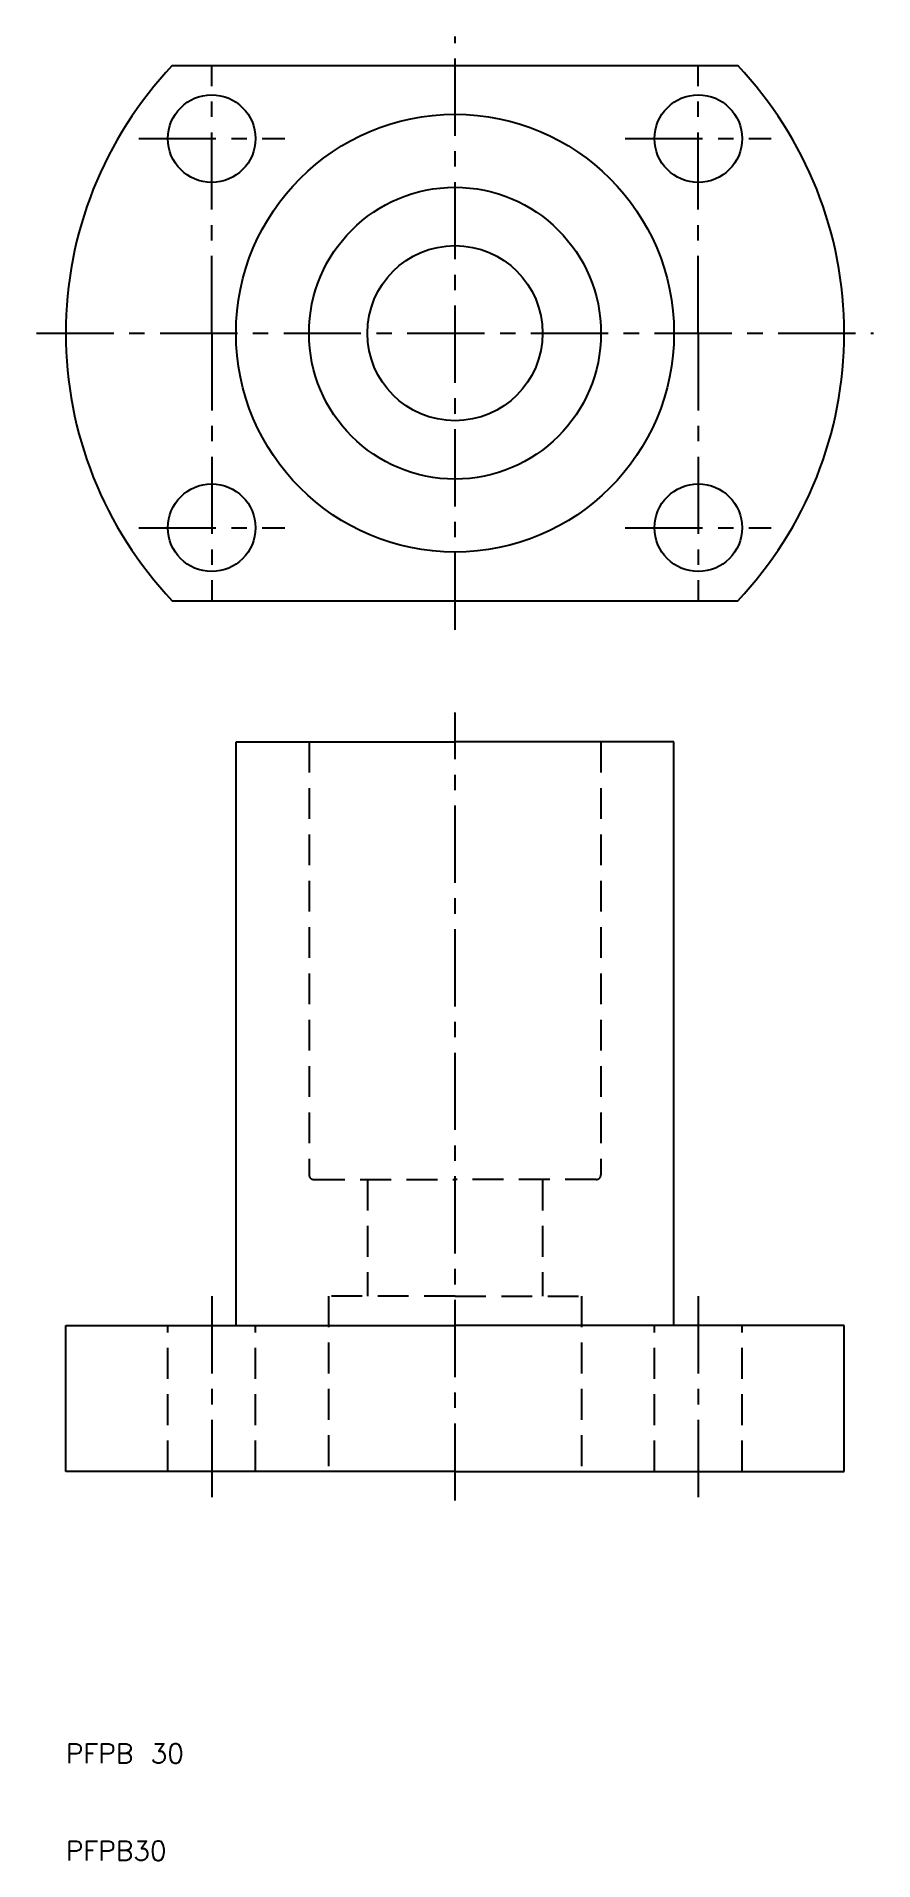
# Model space of a CAD drawing. Extents: x 7 to 93, y 10 to 198.
import ezdxf

# ---------------------------------------------------------------- set-up
doc = ezdxf.new("R2010")
doc.units = 0
doc.header["$LTSCALE"] = 0.25
doc.linetypes.add('CENTER', pattern=[50.8, 31.75, -6.35, 6.35, -6.35])
doc.linetypes.add('DASHED', pattern=[19.05, 12.7, -6.35])
doc.layers.get('0').update_dxf_attribs({"linetype": 'CONTINUOUS'})
doc.layers.add('CENTER', color=1, linetype='CENTER')
doc.styles.get("Standard").update_dxf_attribs({"font": 'txt.shx', "bigfont": 'extfont.shx'})

msp = doc.modelspace()

# ---------------------------------------------------------------- linework, layer by layer
for p, q in [((20.95, 194.5), (79.05, 194.5)), ((20.95, 139.5), (79.05, 139.5)), ((27.5, 65), (27.5, 125)), ((27.5, 125), (50, 125)), ((72.5, 125), (50, 125)), ((72.5, 65), (72.5, 125)), ((10, 50), (10, 65)), ((10, 65), (27.5, 65)), ((27.5, 65), (50, 65)), ((72.5, 65), (50, 65)), ((90, 65), (72.5, 65)), ((90, 50), (90, 65)), ((50, 50), (10, 50)), ((50, 50), (90, 50))]:
    msp.add_line(p, q)
at = {"color": 3, "linetype": 'DASHED'}
for p, q in [((35, 125), (35, 80.5)), ((65, 125), (65, 80.5)), ((35.5, 80), (50, 80)), ((41, 80), (41, 68)), ((64.5, 80), (50, 80)), ((59, 80), (59, 68)), ((37, 68), (37, 50)), ((50, 68), (37, 68)), ((50, 68), (63, 68)), ((63, 68), (63, 50)), ((20.5, 50), (20.5, 65)), ((29.5, 50), (29.5, 65)), ((70.5, 50), (70.5, 65)), ((79.5, 50), (79.5, 65))]:
    msp.add_line(p, q, dxfattribs=at)
for centre, radius in [((25, 187), 4.5), ((75, 187), 4.5), ((50, 167), 22.5), ((50, 167), 15), ((50, 167), 9), ((25, 147), 4.5), ((75, 147), 4.5)]:
    msp.add_circle(centre, radius)
for start, end in [(136.5675, 180), (0, 43.4325), (180, 223.4325), (316.5675, 0)]:
    msp.add_arc((50, 167), 40, start, end)
for centre, start, end in [((35.5, 80.5), 180, 270), ((64.5, 80.5), 270, 0)]:
    msp.add_arc(centre, 0.5, start, end, dxfattribs=at)
at = {"layer": 'CENTER', "color": 1, "linetype": 'CENTER'}
for p, q in [((50, 136.5), (50, 197.5)), ((25, 167), (25, 194.5)), ((75, 167), (75, 194.5)), ((17.5, 187), (32.5, 187)), ((67.5, 187), (82.5, 187)), ((7, 167), (93, 167)), ((25, 167), (25, 139.5)), ((75, 167), (75, 139.5)), ((17.5, 147), (32.5, 147)), ((67.5, 147), (82.5, 147)), ((50, 47), (50, 128)), ((25, 68), (25, 47)), ((75, 68), (75, 47))]:
    msp.add_line(p, q, dxfattribs=at)

# ---------------------------------------------------------------- texts
for s, p in [('PFPB 30', (10, 20)), ('PFPB30', (10, 10))]:
    msp.add_text(s, height=2).set_placement(p)

doc.saveas('drawing.dxf')
